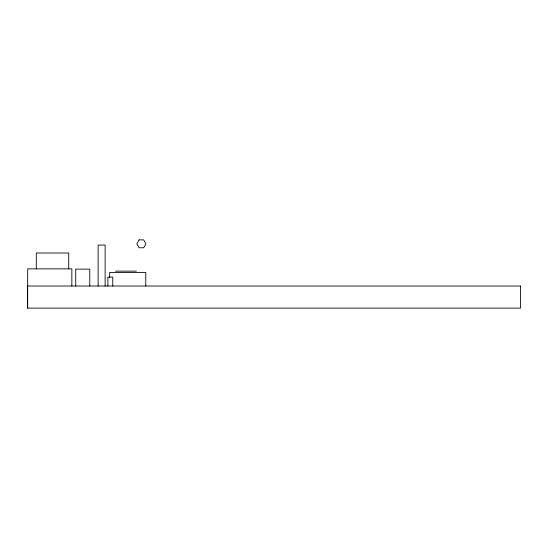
<?xml version="1.0" encoding="UTF-8"?>
<svg xmlns="http://www.w3.org/2000/svg" width="548" height="548" viewBox="0 0 548 548"><rect width="100%" height="100%" fill="white"/><g stroke="black" fill="none" stroke-linecap="round" stroke-linejoin="round"><path stroke-width="0.82" d="M115.532 271.137L136.363 271.137M145.775 286.015L145.775 272.472L109.669 272.472L109.669 277.555M112.772 286.015L112.772 277.096L107.888 277.096L107.888 286.015M105.127 286.015L105.127 245.066L98.126 245.066L98.126 286.015M89.783 286.015L89.783 269.123L75.72 269.123L75.72 286.015M71.843 286.015L71.843 268.863L27.667 268.863L27.667 308.12M68.733 268.863L68.733 253.005L36.305 253.005L36.305 268.863M139.11 239.88L136.829 243.826L139.11 247.771L143.665 247.771L145.946 243.826L143.665 239.88L139.11 239.88M520.6 286.015L27.4 286.015L27.4 308.12L520.6 308.12L520.6 286.015"/></g></svg>
